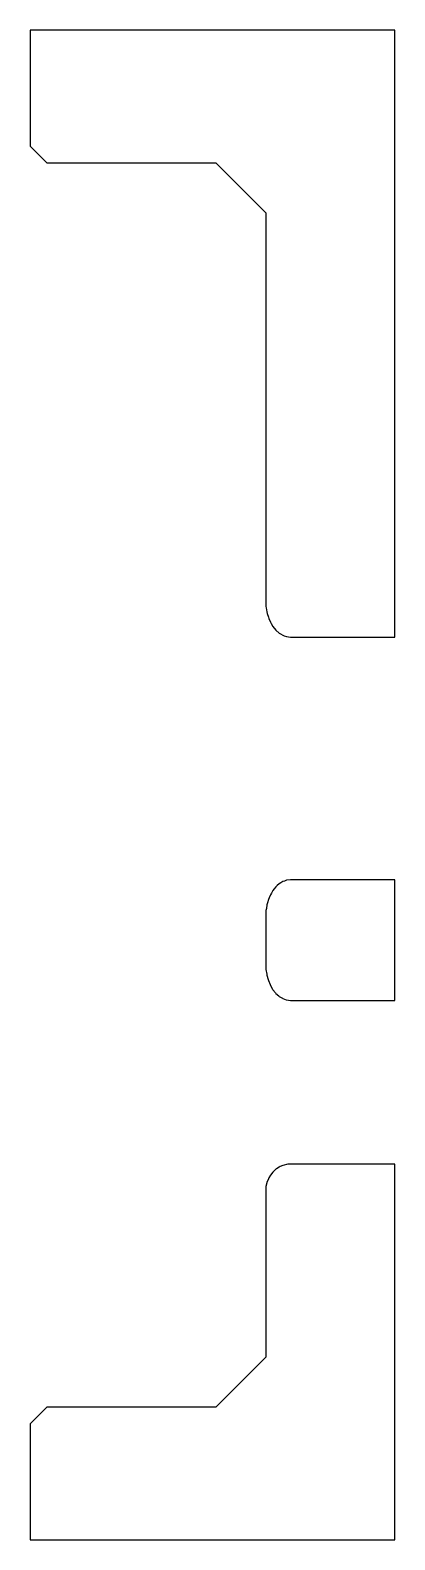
# Model space of a CAD drawing. Header units: metres. Extents: x 0 to 47.5, y 0 to 45.5.
# Drawn here: x 0 to 11, y 0 to 45.5 of the extents above.
import ezdxf

# ---------------------------------------------------------------- set-up
doc = ezdxf.new("R2010")
doc.units = ezdxf.units.M

msp = doc.modelspace()

# ---------------------------------------------------------------- linework, layer by layer
for p, q in [((11, 45.5), (0, 45.5)), ((0, 45.5), (0, 42)), ((11, 27.209), (11, 45.5)), ((0, 42), (0.5, 41.5)), ((0.5, 41.5), (5.60409, 41.5)), ((5.60409, 41.5), (7.10409, 40)), ((7.10409, 40), (7.10409, 31.9977)), ((7.10409, 31.9977), (7.10603, 31.9199)), ((7.10603, 31.9199), (7.11078, 31.5352)), ((7.11078, 31.5352), (7.1126, 31.3876)), ((7.1126, 31.3876), (7.1123, 30.9279)), ((7.10871, 30.6089), (7.10495, 30.333)), ((7.11226, 30.8683), (7.10871, 30.6089)), ((7.1123, 30.9279), (7.11226, 30.8683)), ((7.10443, 30.3132), (7.10409, 30.3002)), ((7.10409, 30.3002), (7.10409, 28.3064)), ((7.10495, 30.333), (7.10443, 30.3132)), ((7.10409, 28.3064), (7.10661, 28.2595)), ((7.10661, 28.2595), (7.11332, 28.1347)), ((7.11332, 28.1347), (7.121, 28.0879)), ((7.121, 28.0879), (7.14079, 27.9673)), ((7.14079, 27.9673), (7.15366, 27.9218)), ((7.15366, 27.9218), (7.18583, 27.8082)), ((7.18583, 27.8082), (7.20374, 27.7654)), ((7.20374, 27.7654), (7.24732, 27.6614)), ((7.24732, 27.6614), (7.26999, 27.6225)), ((7.26999, 27.6225), (7.32376, 27.5304)), ((7.32376, 27.5304), (7.41325, 27.4186)), ((7.41325, 27.4186), (7.51359, 27.3286)), ((7.51359, 27.3286), (7.54708, 27.3083)), ((7.54708, 27.3083), (7.62232, 27.2627)), ((7.62232, 27.2627), (7.65781, 27.2502)), ((7.65781, 27.2502), (7.73676, 27.2225)), ((7.73676, 27.2225), (7.85409, 27.209)), ((7.85409, 27.209), (11, 27.209)), ((7.32376, 19.5717), (7.27842, 19.4941)), ((7.36056, 19.6177), (7.32376, 19.5717)), ((7.41325, 19.6836), (7.36056, 19.6177)), ((7.4549, 19.7209), (7.41325, 19.6836)), ((7.51359, 19.7736), (7.4549, 19.7209)), ((7.55904, 19.8011), (7.51359, 19.7736)), ((7.62232, 19.8395), (7.55904, 19.8011)), ((7.67039, 19.8563), (7.62232, 19.8395)), ((7.73676, 19.8797), (7.67039, 19.8563)), ((7.85409, 19.8932), (7.73676, 19.8797)), ((11, 19.8932), (7.85409, 19.8932)), ((11, 16.259), (11, 19.8932)), ((7.14079, 19.1349), (7.12403, 19.0327)), ((7.15863, 19.1979), (7.14079, 19.1349)), ((7.18583, 19.294), (7.15863, 19.1979)), ((7.21053, 19.353), (7.18583, 19.294)), ((7.24732, 19.4408), (7.21053, 19.353)), ((7.27842, 19.4941), (7.24732, 19.4408)), ((7.10763, 18.8617), (7.10409, 18.7958)), ((7.10409, 18.7958), (7.10409, 17.3564)), ((7.11332, 18.9675), (7.10763, 18.8617)), ((7.12403, 19.0327), (7.11332, 18.9675)), ((7.10409, 17.3564), (7.1115, 17.2185)), ((7.1115, 17.2185), (7.11332, 17.1847)), ((7.11332, 17.1847), (7.13573, 17.0482)), ((7.13573, 17.0482), (7.14079, 17.0173)), ((7.14079, 17.0173), (7.17806, 16.8856)), ((7.17806, 16.8856), (7.18583, 16.8582)), ((7.18583, 16.8582), (7.23739, 16.7351)), ((7.23739, 16.7351), (7.24732, 16.7114)), ((7.24732, 16.7114), (7.31216, 16.6003)), ((7.31216, 16.6003), (7.32376, 16.5804)), ((7.32376, 16.5804), (7.40043, 16.4846)), ((7.40043, 16.4846), (7.41325, 16.4686)), ((7.41325, 16.4686), (7.49991, 16.3909)), ((7.49991, 16.3909), (7.51359, 16.3786)), ((7.51359, 16.3786), (7.60805, 16.3214)), ((7.60805, 16.3214), (7.62232, 16.3127)), ((7.62232, 16.3127), (7.7221, 16.2777)), ((7.7221, 16.2777), (7.73676, 16.2725)), ((7.73676, 16.2725), (7.85409, 16.259)), ((7.85409, 16.259), (11, 16.259)), ((7.24732, 10.9867), (7.20281, 10.9073)), ((7.25218, 10.9929), (7.24732, 10.9867)), ((7.32376, 11.0844), (7.25218, 10.9929)), ((7.3367, 11.0965), (7.32376, 11.0844)), ((7.41325, 11.1679), (7.3367, 11.0965)), ((7.43485, 11.1824), (7.41325, 11.1679)), ((7.51359, 11.2351), (7.43485, 11.1824)), ((7.54314, 11.2485), (7.51359, 11.2351)), ((7.62232, 11.2843), (7.54314, 11.2485)), ((7.65793, 11.2936), (7.62232, 11.2843)), ((7.73676, 11.3143), (7.65793, 11.2936)), ((7.77568, 11.3176), (7.73676, 11.3143)), ((7.85409, 11.3244), (7.77568, 11.3176)), ((11, 11.3244), (7.85409, 11.3244)), ((11, 0), (11, 11.3244)), ((7.11172, 10.6279), (7.10409, 10.528)), ((7.10409, 10.528), (7.10409, 5.5)), ((7.11332, 10.6489), (7.11172, 10.6279)), ((7.1381, 10.7552), (7.11332, 10.6489)), ((7.14079, 10.7668), (7.1381, 10.7552)), ((7.1849, 10.8765), (7.14079, 10.7668)), ((7.18583, 10.8788), (7.1849, 10.8765)), ((7.20281, 10.9073), (7.18583, 10.8788)), ((7.10409, 5.5), (5.60409, 4)), ((0.5, 4), (0, 3.5)), ((5.60409, 4), (0.5, 4)), ((0, 3.5), (0, 0)), ((0, 0), (11, 0))]:
    msp.add_line(p, q)

doc.saveas('drawing.dxf')
